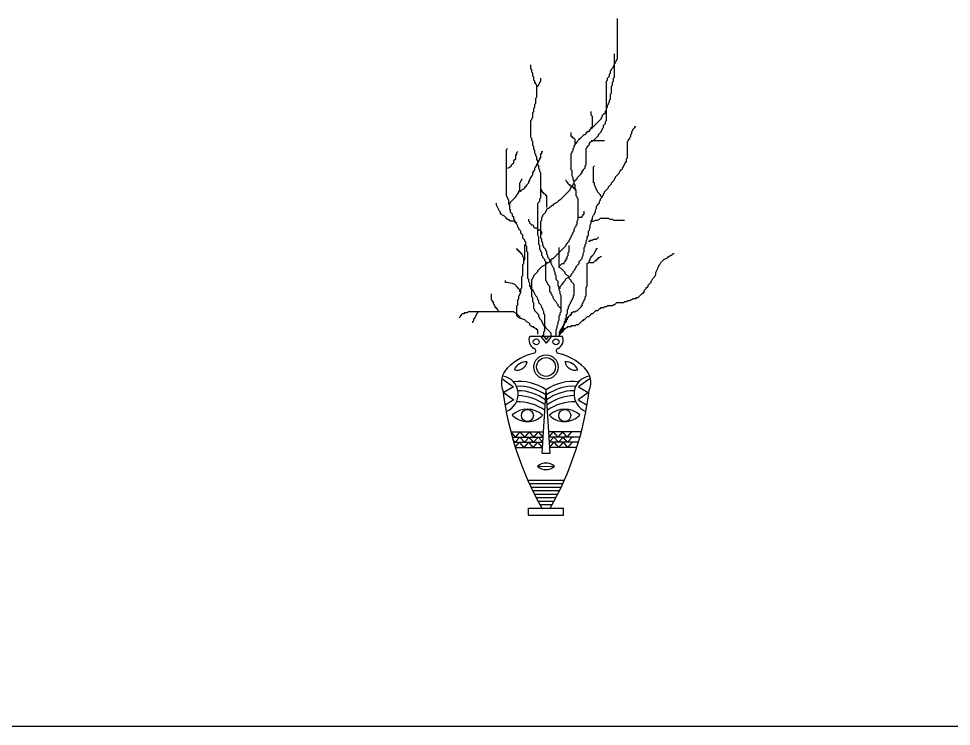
# Model space of a CAD drawing. Header units: millimetres. Extents: x 22565 to 38821, y 15578 to 26720.
# Drawn here: x 33349 to 34757, y 23124 to 24192 of the extents above; entities that cross this region are included whole.
import ezdxf

# ---------------------------------------------------------------- set-up
doc = ezdxf.new("R2010")
doc.units = ezdxf.units.MM
doc.layers.add('www.cad-blocks.net', color=7, linetype='Continuous')

# ---------------------------------------------------------------- blocks, each defined once
blk = doc.blocks.new('A$C320B395D')
for p, q in [((238.9, 688.5), (238.9, 749.3)), ((234.3, 661.1), (234.3, 696.1)), ((108, 673.3), (108, 679.4)), ((231.3, 674.8), (232.8, 676.3)), ((232.8, 677.9), (234.3, 679.4)), ((232.8, 676.3), (232.8, 677.9)), ((234.3, 680.9), (235.9, 682.4)), ((234.3, 679.4), (234.3, 680.9)), ((235.9, 683.9), (237.4, 685.5)), ((235.9, 682.4), (235.9, 683.9)), ((237.4, 687), (238.9, 688.5)), ((237.4, 685.5), (237.4, 687)), ((109.6, 671.8), (108, 673.3)), ((109.6, 668.7), (109.6, 671.8)), ((111.1, 667.2), (109.6, 668.7)), ((111.1, 662.7), (111.1, 667.2)), ((112.6, 661.1), (111.1, 662.7)), ((225.2, 661.1), (226.7, 662.7)), ((226.7, 665.7), (228.2, 667.2)), ((226.7, 662.7), (226.7, 665.7)), ((228.2, 670.3), (229.8, 671.8)), ((228.2, 667.2), (228.2, 670.3)), ((229.8, 673.3), (231.3, 674.8)), ((229.8, 671.8), (229.8, 673.3)), ((112.6, 656.6), (112.6, 661.1)), ((114.1, 655.1), (112.6, 656.6)), ((114.1, 652), (114.1, 655.1)), ((115.6, 652), (114.1, 652)), ((115.6, 650.5), (115.6, 652)), ((117.2, 649), (115.6, 650.5)), ((117.2, 630.7), (117.2, 649)), ((117.2, 647.5), (118.7, 647.5)), ((118.7, 647.5), (120.2, 649)), ((120.2, 650.5), (121.7, 652)), ((120.2, 649), (120.2, 650.5)), ((121.7, 653.5), (123.3, 655.1)), ((121.7, 652), (121.7, 653.5)), ((123.3, 655.1), (123.3, 659.6)), ((222.2, 655.1), (223.7, 656.6)), ((222.2, 595.8), (222.2, 655.1)), ((223.7, 659.6), (225.2, 661.1)), ((223.7, 656.6), (223.7, 659.6)), ((229.8, 647.5), (231.3, 649)), ((229.8, 636.8), (229.8, 647.5)), ((231.3, 653.5), (232.8, 655.1)), ((231.3, 649), (231.3, 653.5)), ((232.8, 659.6), (234.3, 661.1)), ((232.8, 655.1), (232.8, 659.6)), ((228.2, 635.3), (229.8, 636.8)), ((228.2, 627.7), (228.2, 635.3)), ((114.1, 620.1), (115.6, 621.6)), ((114.1, 615.5), (114.1, 620.1)), ((115.6, 629.2), (117.2, 630.7)), ((115.6, 621.6), (115.6, 629.2)), ((223.7, 618.6), (225.2, 620.1)), ((225.2, 621.6), (226.7, 623.1)), ((225.2, 620.1), (225.2, 621.6)), ((226.7, 626.2), (228.2, 627.7)), ((226.7, 623.1), (226.7, 626.2)), ((111.1, 607.9), (112.6, 609.4)), ((111.1, 600.3), (111.1, 607.9)), ((112.6, 614), (114.1, 615.5)), ((112.6, 609.4), (112.6, 614)), ((199.3, 603.4), (199.3, 609.4)), ((217.6, 604.9), (220.6, 607.9)), ((220.6, 609.4), (222.2, 611)), ((220.6, 607.9), (220.6, 609.4)), ((222.2, 614), (223.7, 615.5)), ((222.2, 611), (222.2, 614)), ((223.7, 615.5), (223.7, 618.6)), ((108, 595.8), (109.6, 597.3)), ((108, 569.9), (108, 595.8)), ((109.6, 598.8), (111.1, 600.3)), ((109.6, 597.3), (109.6, 598.8)), ((200.9, 601.8), (199.3, 603.4)), ((200.9, 586.6), (200.9, 601.8)), ((205.4, 589.7), (206.9, 591.2)), ((206.9, 591.2), (208.5, 592.7)), ((208.5, 592.7), (210, 594.2)), ((210, 594.2), (213, 597.3)), ((213, 597.3), (214.6, 598.8)), ((214.6, 600.3), (216.1, 601.8)), ((214.6, 598.8), (214.6, 600.3)), ((216.1, 603.4), (217.6, 604.9)), ((216.1, 601.8), (216.1, 603.4)), ((219.1, 589.7), (220.6, 591.2)), ((220.6, 594.2), (222.2, 595.8)), ((220.6, 591.2), (220.6, 594.2)), ((168.9, 571.4), (168.9, 577.5)), ((191.7, 577.5), (193.2, 577.5)), ((191.7, 576), (191.7, 577.5)), ((193.2, 579), (194.8, 579)), ((193.2, 577.5), (193.2, 579)), ((194.8, 579), (196.3, 580.6)), ((196.3, 579), (197.8, 582.1)), ((196.3, 580.6), (197.8, 582.1)), ((197.8, 582.1), (199.3, 583.6)), ((197.8, 582.1), (199.3, 583.6)), ((199.3, 585.1), (200.9, 586.6)), ((199.3, 583.6), (199.3, 585.1)), ((199.3, 583.6), (200.9, 585.1)), ((200.9, 585.1), (202.4, 586.6)), ((202.4, 586.6), (203.9, 588.2)), ((203.9, 588.2), (205.4, 589.7)), ((211.5, 576), (214.6, 579)), ((214.6, 580.6), (216.1, 582.1)), ((214.6, 579), (214.6, 580.6)), ((216.1, 583.6), (217.6, 585.1)), ((216.1, 582.1), (216.1, 583.6)), ((217.6, 588.2), (219.1, 589.7)), ((217.6, 585.1), (217.6, 588.2)), ((260.2, 579), (261.7, 580.6)), ((260.2, 576), (260.2, 579)), ((261.7, 582.1), (263.2, 583.6)), ((261.7, 580.6), (261.7, 582.1)), ((263.2, 583.6), (264.8, 585.1)), ((264.8, 586.6), (266.3, 586.6)), ((264.8, 585.1), (264.8, 586.6)), ((109.6, 568.4), (108, 569.9)), ((109.6, 565.3), (109.6, 568.4)), ((111.1, 563.8), (109.6, 565.3)), ((111.1, 557.7), (111.1, 563.8)), ((170.4, 571.4), (168.9, 571.4)), ((170.4, 569.9), (170.4, 571.4)), ((171.9, 569.9), (170.4, 569.9)), ((171.9, 568.4), (171.9, 569.9)), ((173.5, 568.4), (171.9, 568.4)), ((175, 566.9), (173.5, 568.4)), ((175, 557.7), (175, 566.9)), ((178, 563.8), (179.6, 565.3)), ((178, 562.3), (178, 563.8)), ((179.6, 565.3), (181.1, 566.9)), ((181.1, 568.4), (182.6, 568.4)), ((181.1, 566.9), (181.1, 568.4)), ((182.6, 568.4), (185.6, 571.4)), ((185.6, 571.4), (187.2, 572.9)), ((187.2, 572.9), (188.7, 574.5)), ((188.7, 574.5), (190.2, 574.5)), ((190.2, 574.5), (191.7, 576)), ((197.8, 562.3), (199.3, 563.8)), ((199.3, 565.3), (219.1, 565.3)), ((199.3, 563.8), (202.4, 565.3)), ((202.4, 565.3), (203.9, 566.9)), ((203.9, 566.9), (205.4, 568.4)), ((205.4, 568.4), (208.5, 571.4)), ((208.5, 571.4), (210, 572.9)), ((210, 574.5), (211.5, 576)), ((210, 572.9), (210, 574.5)), ((254.1, 563.8), (255.6, 565.3)), ((254.1, 539.5), (254.1, 563.8)), ((255.6, 566.9), (257.2, 568.4)), ((255.6, 565.3), (255.6, 566.9)), ((257.2, 569.9), (258.7, 571.4)), ((257.2, 568.4), (257.2, 569.9)), ((258.7, 574.5), (260.2, 576)), ((258.7, 571.4), (258.7, 574.5)), ((71.5, 551.7), (73, 553.2)), ((71.5, 481.7), (71.5, 551.7)), ((112.6, 556.2), (111.1, 557.7)), ((112.6, 551.7), (112.6, 556.2)), ((114.1, 550.1), (112.6, 551.7)), ((114.1, 545.6), (114.1, 550.1)), ((170.4, 548.6), (171.9, 550.1)), ((171.9, 553.2), (173.5, 554.7)), ((171.9, 550.1), (171.9, 553.2)), ((173.5, 557.7), (176.5, 560.8)), ((173.5, 554.7), (173.5, 557.7)), ((176.5, 562.3), (178, 562.3)), ((176.5, 560.8), (176.5, 562.3)), ((191.7, 553.2), (193.2, 554.7)), ((191.7, 528.9), (191.7, 553.2)), ((193.2, 556.2), (194.8, 557.7)), ((193.2, 554.7), (193.2, 556.2)), ((194.8, 557.7), (196.3, 559.3)), ((196.3, 560.8), (197.8, 562.3)), ((196.3, 559.3), (196.3, 560.8)), ((82.2, 534.9), (83.7, 536.5)), ((82.2, 531.9), (82.2, 534.9)), ((83.7, 536.5), (85.2, 538)), ((85.2, 544.1), (86.7, 544.1)), ((85.2, 538), (85.2, 544.1)), ((86.7, 547.1), (88.3, 548.6)), ((86.7, 544.1), (86.7, 547.1)), ((115.6, 544.1), (114.1, 545.6)), ((115.6, 542.5), (115.6, 544.1)), ((117.2, 541), (115.6, 542.5)), ((117.2, 536.5), (117.2, 541)), ((118.7, 534.9), (117.2, 536.5)), ((118.7, 528.9), (118.7, 534.9)), ((120.2, 534.9), (121.7, 536.5)), ((120.2, 533.4), (120.2, 534.9)), ((121.7, 539.5), (123.3, 539.5)), ((121.7, 536.5), (121.7, 539.5)), ((123.3, 545.6), (124.8, 545.6)), ((123.3, 539.5), (123.3, 545.6)), ((124.8, 548.6), (126.3, 548.6)), ((124.8, 545.6), (124.8, 548.6)), ((168.9, 545.6), (170.4, 547.1)), ((168.9, 521.2), (168.9, 545.6)), ((170.4, 547.1), (170.4, 548.6)), ((252.6, 538), (254.1, 539.5)), ((252.6, 533.4), (252.6, 538)), ((73, 524.3), (74.6, 524.3)), ((74.6, 524.3), (76.1, 525.8)), ((76.1, 525.8), (79.1, 527.3)), ((79.1, 528.9), (80.6, 530.4)), ((79.1, 527.3), (79.1, 528.9)), ((80.6, 530.4), (82.2, 531.9)), ((112.6, 519.7), (114.1, 521.2)), ((114.1, 524.3), (115.6, 525.8)), ((114.1, 521.2), (114.1, 524.3)), ((115.6, 527.3), (117.2, 527.3)), ((115.6, 525.8), (115.6, 527.3)), ((117.2, 530.4), (118.7, 530.4)), ((117.2, 527.3), (117.2, 530.4)), ((118.7, 533.4), (120.2, 533.4)), ((118.7, 530.4), (118.7, 533.4)), ((120.2, 527.3), (118.7, 528.9)), ((120.2, 522.8), (120.2, 527.3)), ((121.7, 521.2), (120.2, 522.8)), ((121.7, 518.2), (121.7, 521.2)), ((170.4, 519.7), (168.9, 521.2)), ((187.2, 521.2), (188.7, 522.8)), ((187.2, 519.7), (187.2, 521.2)), ((188.7, 522.8), (190.2, 524.3)), ((190.2, 527.3), (191.7, 528.9)), ((190.2, 524.3), (190.2, 527.3)), ((202.4, 525.8), (203.9, 527.3)), ((202.4, 501.5), (202.4, 525.8)), ((243.5, 521.2), (245, 521.2)), ((243.5, 519.7), (243.5, 521.2)), ((245, 521.2), (246.5, 522.8)), ((246.5, 524.3), (248, 525.8)), ((246.5, 522.8), (246.5, 524.3)), ((248, 527.3), (249.5, 528.9)), ((248, 525.8), (248, 527.3)), ((249.5, 530.4), (251.1, 531.9)), ((249.5, 528.9), (249.5, 530.4)), ((251.1, 533.4), (252.6, 533.4)), ((251.1, 531.9), (251.1, 533.4)), ((94.3, 506), (94.3, 507.6)), ((106.5, 507.6), (108, 509.1)), ((106.5, 504.5), (106.5, 507.6)), ((108, 510.6), (109.6, 510.6)), ((108, 509.1), (108, 510.6)), ((109.6, 512.1), (111.1, 513.6)), ((109.6, 510.6), (109.6, 512.1)), ((111.1, 518.2), (112.6, 518.2)), ((111.1, 513.6), (111.1, 518.2)), ((112.6, 518.2), (112.6, 519.7)), ((123.3, 516.7), (121.7, 518.2)), ((123.3, 478.7), (123.3, 516.7)), ((170.4, 512.1), (170.4, 519.7)), ((171.9, 509.1), (170.4, 512.1)), ((171.9, 506), (171.9, 509.1)), ((176.5, 506), (178, 507.6)), ((178, 509.1), (179.6, 510.6)), ((178, 507.6), (178, 509.1)), ((179.6, 510.6), (181.1, 512.1)), ((181.1, 512.1), (182.6, 513.6)), ((182.6, 513.6), (184.1, 515.2)), ((184.1, 516.7), (185.6, 516.7)), ((184.1, 515.2), (184.1, 516.7)), ((185.6, 519.7), (187.2, 519.7)), ((185.6, 516.7), (185.6, 519.7)), ((234.3, 507.6), (235.9, 509.1)), ((234.3, 506), (234.3, 507.6)), ((235.9, 510.6), (237.4, 512.1)), ((235.9, 509.1), (235.9, 510.6)), ((237.4, 512.1), (238.9, 513.6)), ((238.9, 513.6), (240.4, 515.2)), ((240.4, 515.2), (241.9, 516.7)), ((241.9, 518.2), (243.5, 519.7)), ((241.9, 516.7), (241.9, 518.2)), ((91.3, 501.5), (92.8, 503)), ((91.3, 489.3), (91.3, 501.5)), ((92.8, 504.5), (94.3, 506)), ((92.8, 503), (92.8, 504.5)), ((97.4, 492.4), (98.9, 493.9)), ((98.9, 495.4), (100.4, 495.4)), ((98.9, 493.9), (98.9, 495.4)), ((100.4, 496.9), (102, 496.9)), ((100.4, 495.4), (100.4, 496.9)), ((102, 498.4), (103.5, 500)), ((102, 496.9), (102, 498.4)), ((103.5, 500), (105, 501.5)), ((105, 504.5), (106.5, 504.5)), ((105, 501.5), (105, 504.5)), ((161.3, 504.5), (161.3, 506)), ((162.8, 503), (161.3, 504.5)), ((162.8, 501.5), (162.8, 503)), ((164.3, 501.5), (162.8, 501.5)), ((164.3, 500), (164.3, 501.5)), ((165.9, 498.4), (164.3, 500)), ((167.4, 498.4), (165.9, 498.4)), ((167.4, 496.9), (167.4, 498.4)), ((168.9, 496.9), (167.4, 496.9)), ((167.4, 492.4), (168.9, 493.9)), ((168.9, 495.4), (168.9, 496.9)), ((168.9, 495.4), (170.4, 496.9)), ((171.9, 495.4), (168.9, 495.4)), ((168.9, 493.9), (168.9, 495.4)), ((170.4, 496.9), (171.9, 498.4)), ((173.5, 503), (171.9, 506)), ((171.9, 500), (173.5, 500)), ((171.9, 498.4), (171.9, 500)), ((171.9, 493.9), (171.9, 495.4)), ((173.5, 493.9), (171.9, 493.9)), ((173.5, 503), (175, 504.5)), ((173.5, 500), (173.5, 503)), ((173.5, 500), (173.5, 503)), ((175, 498.4), (173.5, 500)), ((173.5, 492.4), (173.5, 493.9)), ((175, 506), (176.5, 506)), ((175, 504.5), (175, 506)), ((175, 490.8), (175, 498.4)), ((203.9, 501.5), (202.4, 501.5)), ((203.9, 498.4), (203.9, 501.5)), ((205.4, 495.4), (203.9, 498.4)), ((205.4, 493.9), (205.4, 495.4)), ((206.9, 492.4), (205.4, 493.9)), ((223.7, 492.4), (225.2, 493.9)), ((225.2, 495.4), (226.7, 496.9)), ((225.2, 493.9), (225.2, 495.4)), ((226.7, 496.9), (228.2, 498.4)), ((228.2, 498.4), (229.8, 500)), ((229.8, 501.5), (231.3, 503)), ((229.8, 500), (229.8, 501.5)), ((231.3, 503), (232.8, 504.5)), ((232.8, 504.5), (234.3, 506)), ((74.6, 475.6), (71.5, 481.7)), ((82.2, 477.2), (83.7, 478.7)), ((83.7, 478.7), (85.2, 480.2)), ((85.2, 481.7), (86.7, 481.7)), ((85.2, 480.2), (85.2, 481.7)), ((86.7, 483.2), (88.3, 484.8)), ((86.7, 481.7), (86.7, 483.2)), ((88.3, 486.3), (89.8, 486.3)), ((88.3, 484.8), (88.3, 486.3)), ((89.8, 489.3), (91.3, 489.3)), ((89.8, 486.3), (89.8, 489.3)), ((92.8, 489.3), (94.3, 490.8)), ((92.8, 487.8), (92.8, 489.3)), ((94.3, 490.8), (97.4, 492.4)), ((121.7, 477.2), (123.3, 478.7)), ((123.3, 490.8), (123.3, 492.4)), ((124.8, 490.8), (123.3, 490.8)), ((124.8, 487.8), (124.8, 490.8)), ((126.3, 487.8), (124.8, 487.8)), ((126.3, 486.3), (126.3, 487.8)), ((127.8, 486.3), (126.3, 486.3)), ((127.8, 484.8), (127.8, 486.3)), ((129.3, 484.8), (127.8, 484.8)), ((130.9, 483.2), (129.3, 484.8)), ((130.9, 481.7), (130.9, 483.2)), ((132.4, 481.7), (130.9, 481.7)), ((132.4, 465), (132.4, 481.7)), ((153.7, 477.2), (155.2, 478.7)), ((155.2, 478.7), (156.7, 480.2)), ((156.7, 480.2), (159.8, 483.2)), ((159.8, 483.2), (161.3, 484.8)), ((161.3, 484.8), (162.8, 486.3)), ((162.8, 486.3), (164.3, 487.8)), ((164.3, 487.8), (165.9, 489.3)), ((165.9, 489.3), (167.4, 490.8)), ((167.4, 490.8), (167.4, 492.4)), ((175, 492.4), (173.5, 492.4)), ((176.5, 490.8), (175, 492.4)), ((176.5, 489.3), (175, 490.8)), ((176.5, 481.7), (176.5, 489.3)), ((178, 480.2), (176.5, 481.7)), ((178, 478.7), (178, 480.2)), ((179.6, 477.2), (178, 478.7)), ((206.9, 490.8), (206.9, 492.4)), ((208.5, 489.3), (206.9, 490.8)), ((208.5, 487.8), (208.5, 489.3)), ((210, 486.3), (208.5, 487.8)), ((211.5, 484.8), (210, 486.3)), ((213, 483.2), (211.5, 484.8)), ((213, 481.7), (213, 483.2)), ((214.6, 480.2), (213, 481.7)), ((213, 477.2), (214.6, 478.7)), ((214.6, 478.7), (216.1, 480.2)), ((216.1, 481.7), (217.6, 483.2)), ((216.1, 480.2), (216.1, 481.7)), ((217.6, 484.8), (219.1, 486.3)), ((217.6, 483.2), (217.6, 484.8)), ((219.1, 487.8), (222.2, 490.8)), ((219.1, 486.3), (219.1, 487.8)), ((222.2, 490.8), (223.7, 492.4)), ((56.3, 468), (56.3, 471.1)), ((57.8, 465), (56.3, 468)), ((59.3, 461.9), (57.8, 465)), ((74.6, 469.6), (74.6, 475.6)), ((76.1, 468), (74.6, 469.6)), ((76.1, 469.6), (77.6, 472.6)), ((76.1, 461.9), (76.1, 468)), ((77.6, 472.6), (79.1, 474.1)), ((79.1, 474.1), (80.6, 475.6)), ((80.6, 475.6), (82.2, 477.2)), ((118.7, 471.1), (120.2, 472.6)), ((118.7, 422.4), (118.7, 471.1)), ((120.2, 472.6), (121.7, 474.1)), ((121.7, 474.1), (121.7, 477.2)), ((135.4, 463.5), (136.9, 465)), ((136.9, 465), (138.5, 466.5)), ((138.5, 466.5), (140, 468)), ((140, 468), (141.5, 468)), ((141.5, 468), (143, 469.6)), ((143, 469.6), (144.6, 471.1)), ((144.6, 471.1), (147.6, 472.6)), ((147.6, 472.6), (149.1, 474.1)), ((149.1, 474.1), (150.6, 475.6)), ((150.6, 475.6), (153.7, 477.2)), ((179.6, 446.7), (179.6, 477.2)), ((206.9, 466.5), (208.5, 468)), ((206.9, 463.5), (206.9, 466.5)), ((208.5, 468), (210, 469.6)), ((210, 469.6), (211.5, 471.1)), ((211.5, 474.1), (213, 475.6)), ((211.5, 471.1), (211.5, 474.1)), ((213, 475.6), (213, 477.2)), ((60.9, 458.9), (59.3, 461.9)), ((62.4, 457.4), (60.9, 458.9)), ((62.4, 454.3), (62.4, 457.4)), ((63.9, 454.3), (62.4, 454.3)), ((65.4, 452.8), (63.9, 454.3)), ((68.5, 451.3), (65.4, 452.8)), ((70, 449.8), (68.5, 451.3)), ((77.6, 460.4), (76.1, 461.9)), ((77.6, 457.4), (77.6, 460.4)), ((79.1, 455.9), (77.6, 457.4)), ((80.6, 454.3), (79.1, 455.9)), ((80.6, 451.3), (80.6, 454.3)), ((82.2, 449.8), (80.6, 451.3)), ((124.8, 449.8), (126.3, 451.3)), ((126.3, 452.8), (127.8, 454.3)), ((126.3, 451.3), (126.3, 452.8)), ((127.8, 454.3), (129.3, 455.9)), ((129.3, 455.9), (130.9, 457.4)), ((130.9, 458.9), (132.4, 460.4)), ((130.9, 457.4), (130.9, 458.9)), ((132.4, 461.9), (133.9, 463.5)), ((132.4, 460.4), (132.4, 461.9)), ((133.9, 463.5), (135.4, 463.5)), ((185.6, 451.3), (187.2, 452.8)), ((185.6, 449.8), (185.6, 451.3)), ((187.2, 454.3), (188.7, 454.3)), ((187.2, 452.8), (187.2, 454.3)), ((188.7, 454.3), (188.7, 458.9)), ((200.9, 449.8), (202.4, 452.8)), ((202.4, 452.8), (203.9, 454.3)), ((203.9, 455.9), (205.4, 457.4)), ((203.9, 454.3), (203.9, 455.9)), ((205.4, 460.4), (206.9, 463.5)), ((205.4, 457.4), (205.4, 460.4)), ((71.5, 448.3), (70, 449.8)), ((71.5, 446.7), (71.5, 448.3)), ((73, 446.7), (71.5, 446.7)), ((74.6, 445.2), (73, 446.7)), ((76.1, 445.2), (74.6, 445.2)), ((77.6, 443.7), (76.1, 445.2)), ((82.2, 443.7), (77.6, 443.7)), ((82.2, 446.7), (82.2, 449.8)), ((83.7, 445.2), (82.2, 446.7)), ((83.7, 442.2), (82.2, 443.7)), ((83.7, 443.7), (83.7, 445.2)), ((85.2, 442.2), (83.7, 443.7)), ((85.2, 442.2), (83.7, 442.2)), ((86.7, 440.7), (85.2, 442.2)), ((85.2, 440.7), (85.2, 442.2)), ((86.7, 439.1), (85.2, 440.7)), ((88.3, 436.1), (86.7, 439.1)), ((105, 443.7), (105, 446.7)), ((106.5, 442.2), (105, 443.7)), ((106.5, 440.7), (106.5, 442.2)), ((108, 439.1), (106.5, 440.7)), ((109.6, 437.6), (108, 439.1)), ((111.1, 437.6), (109.6, 437.6)), ((112.6, 436.1), (111.1, 437.6)), ((123.3, 443.7), (124.8, 445.2)), ((123.3, 417.9), (123.3, 443.7)), ((124.8, 445.2), (124.8, 449.8)), ((176.5, 437.6), (178, 439.1)), ((176.5, 436.1), (176.5, 437.6)), ((178, 443.7), (179.6, 446.7)), ((178, 439.1), (178, 443.7)), ((179.6, 449.8), (185.6, 449.8)), ((197.8, 437.6), (199.3, 440.7)), ((197.8, 434.6), (197.8, 437.6)), ((199.3, 443.7), (200.9, 446.7)), ((199.3, 443.7), (202.4, 443.7)), ((199.3, 440.7), (199.3, 443.7)), ((200.9, 446.7), (200.9, 449.8)), ((202.4, 443.7), (205.4, 445.2)), ((205.4, 445.2), (208.5, 445.2)), ((208.5, 445.2), (211.5, 446.7)), ((211.5, 446.7), (213, 448.3)), ((213, 448.3), (225.2, 448.3)), ((225.2, 448.3), (226.7, 446.7)), ((226.7, 446.7), (231.3, 446.7)), ((231.3, 446.7), (232.8, 445.2)), ((232.8, 445.2), (249.5, 445.2)), ((88.3, 434.6), (88.3, 436.1)), ((89.8, 433.1), (88.3, 434.6)), ((89.8, 431.5), (89.8, 433.1)), ((91.3, 430), (89.8, 431.5)), ((92.8, 428.5), (91.3, 430)), ((92.8, 425.5), (92.8, 428.5)), ((94.3, 423.9), (92.8, 425.5)), ((95.9, 422.4), (94.3, 423.9)), ((95.9, 417.9), (95.9, 422.4)), ((112.6, 434.6), (112.6, 436.1)), ((114.1, 433.1), (112.6, 434.6)), ((117.2, 433.1), (114.1, 433.1)), ((118.7, 431.5), (117.2, 433.1)), ((120.2, 430), (118.7, 431.5)), ((120.2, 419.4), (118.7, 422.4)), ((121.7, 430), (120.2, 430)), ((123.3, 428.5), (121.7, 430)), ((124.8, 427), (123.3, 428.5)), ((124.8, 423.9), (124.8, 427)), ((168.9, 420.9), (170.4, 422.4)), ((170.4, 423.9), (171.9, 425.5)), ((170.4, 422.4), (170.4, 423.9)), ((171.9, 427), (173.5, 428.5)), ((171.9, 425.5), (171.9, 427)), ((173.5, 431.5), (175, 434.6)), ((173.5, 428.5), (173.5, 431.5)), ((175, 434.6), (176.5, 436.1)), ((193.2, 419.4), (194.8, 422.4)), ((194.8, 428.5), (196.3, 430)), ((194.8, 422.4), (194.8, 428.5)), ((196.3, 431.5), (197.8, 434.6)), ((196.3, 430), (196.3, 431.5)), ((97.4, 416.3), (95.9, 417.9)), ((98.9, 414.8), (97.4, 416.3)), ((98.9, 413.3), (98.9, 414.8)), ((100.4, 411.8), (98.9, 413.3)), ((98.9, 385.9), (98.9, 408.7)), ((100.4, 407.2), (100.4, 411.8)), ((120.2, 408.7), (120.2, 419.4)), ((121.7, 407.2), (120.2, 408.7)), ((124.8, 416.3), (123.3, 417.9)), ((124.8, 413.3), (124.8, 416.3)), ((126.3, 410.2), (124.8, 413.3)), ((126.3, 407.2), (126.3, 410.2)), ((161.3, 408.7), (162.8, 410.2)), ((161.3, 407.2), (161.3, 408.7)), ((162.8, 410.2), (164.3, 411.8)), ((164.3, 411.8), (165.9, 413.3)), ((165.9, 414.8), (167.4, 416.3)), ((165.9, 413.3), (165.9, 414.8)), ((167.4, 417.9), (168.9, 419.4)), ((167.4, 416.3), (167.4, 417.9)), ((168.9, 419.4), (168.9, 420.9)), ((190.2, 408.7), (191.7, 410.2)), ((190.2, 405.7), (190.2, 408.7)), ((191.7, 413.3), (193.2, 416.3)), ((191.7, 410.2), (191.7, 413.3)), ((193.2, 416.3), (193.2, 419.4)), ((194.8, 413.3), (197.8, 413.3)), ((197.8, 414.8), (200.9, 414.8)), ((197.8, 413.3), (197.8, 414.8)), ((200.9, 414.8), (202.4, 416.3)), ((202.4, 416.3), (206.9, 416.3)), ((206.9, 416.3), (208.5, 417.9)), ((208.5, 417.9), (210, 419.4)), ((86.7, 401.1), (86.7, 402.6)), ((88.3, 401.1), (86.7, 401.1)), ((88.3, 399.6), (88.3, 401.1)), ((89.8, 399.6), (88.3, 399.6)), ((89.8, 398.1), (89.8, 399.6)), ((91.3, 398.1), (89.8, 398.1)), ((91.3, 396.6), (91.3, 398.1)), ((92.8, 396.6), (91.3, 396.6)), ((92.8, 395), (92.8, 396.6)), ((94.3, 395), (92.8, 395)), ((94.3, 393.5), (94.3, 395)), ((102, 405.7), (100.4, 407.2)), ((102, 398.1), (102, 405.7)), ((103.5, 396.6), (102, 398.1)), ((103.5, 357), (103.5, 396.6)), ((121.7, 401.1), (121.7, 407.2)), ((123.3, 399.6), (121.7, 401.1)), ((123.3, 398.1), (123.3, 399.6)), ((124.8, 396.6), (123.3, 398.1)), ((124.8, 392), (124.8, 396.6)), ((127.8, 405.7), (126.3, 407.2)), ((127.8, 404.2), (127.8, 405.7)), ((129.3, 402.6), (127.8, 404.2)), ((130.9, 401.1), (129.3, 402.6)), ((130.9, 399.6), (130.9, 401.1)), ((132.4, 398.1), (130.9, 399.6)), ((132.4, 393.5), (132.4, 398.1)), ((147.6, 393.5), (149.1, 395)), ((149.1, 395), (150.6, 396.6)), ((150.6, 373.8), (150.6, 404.2)), ((150.6, 396.6), (152.2, 398.1)), ((152.2, 398.1), (153.7, 399.6)), ((153.7, 399.6), (156.7, 402.6)), ((156.7, 402.6), (158.3, 404.2)), ((158.3, 404.2), (159.8, 405.7)), ((159.8, 405.7), (161.3, 407.2)), ((164.3, 396.6), (165.9, 398.1)), ((164.3, 392), (164.3, 396.6)), ((165.9, 398.1), (165.9, 407.2)), ((187.2, 395), (188.7, 398.1)), ((187.2, 392), (187.2, 395)), ((188.7, 404.2), (190.2, 405.7)), ((188.7, 398.1), (188.7, 404.2)), ((202.4, 393.5), (203.9, 395)), ((203.9, 396.6), (205.4, 398.1)), ((203.9, 395), (203.9, 396.6)), ((205.4, 399.6), (206.9, 401.1)), ((205.4, 398.1), (205.4, 399.6)), ((206.9, 402.6), (208.5, 402.6)), ((206.9, 401.1), (206.9, 402.6)), ((321.1, 393.5), (322.6, 395)), ((322.6, 395), (324.1, 395)), ((95.9, 392), (94.3, 393.5)), ((95.9, 390.5), (95.9, 392)), ((97.4, 389), (95.9, 390.5)), ((97.4, 384.4), (97.4, 389)), ((97.4, 384.4), (98.9, 385.9)), ((97.4, 379.8), (97.4, 384.4)), ((126.3, 390.5), (124.8, 392)), ((126.3, 389), (126.3, 390.5)), ((127.8, 387.4), (126.3, 389)), ((129.3, 385.9), (127.8, 387.4)), ((129.3, 384.4), (129.3, 385.9)), ((130.9, 382.9), (129.3, 384.4)), ((130.9, 354), (130.9, 382.9)), ((133.9, 392), (132.4, 393.5)), ((132.4, 381.4), (135.4, 381.4)), ((132.4, 379.8), (132.4, 381.4)), ((133.9, 389), (133.9, 392)), ((135.4, 387.4), (133.9, 389)), ((136.9, 385.9), (135.4, 387.4)), ((135.4, 381.4), (136.9, 382.9)), ((136.9, 384.4), (136.9, 385.9)), ((136.9, 384.4), (138.5, 385.9)), ((138.5, 382.9), (136.9, 384.4)), ((136.9, 382.9), (136.9, 384.4)), ((138.5, 385.9), (140, 387.4)), ((138.5, 379.8), (138.5, 382.9)), ((140, 387.4), (141.5, 387.4)), ((141.5, 387.4), (143, 389)), ((143, 389), (146.1, 392)), ((146.1, 392), (147.6, 393.5)), ((158.3, 381.4), (159.8, 382.9)), ((158.3, 379.8), (158.3, 381.4)), ((159.8, 384.4), (161.3, 384.4)), ((159.8, 382.9), (159.8, 384.4)), ((161.3, 387.4), (162.8, 387.4)), ((161.3, 384.4), (161.3, 387.4)), ((162.8, 390.5), (164.3, 392)), ((162.8, 387.4), (162.8, 390.5)), ((181.1, 382.9), (182.6, 384.4)), ((181.1, 379.8), (181.1, 382.9)), ((182.6, 384.4), (184.1, 385.9)), ((184.1, 385.9), (185.6, 387.4)), ((185.6, 389), (187.2, 392)), ((185.6, 387.4), (185.6, 389)), ((193.2, 379.8), (194.8, 381.4)), ((194.8, 381.4), (196.3, 382.9)), ((196.3, 384.4), (197.8, 385.9)), ((196.3, 382.9), (196.3, 384.4)), ((196.3, 381.4), (202.4, 381.4)), ((197.8, 387.4), (199.3, 389)), ((197.8, 385.9), (197.8, 387.4)), ((199.3, 390.5), (200.9, 392)), ((199.3, 389), (199.3, 390.5)), ((200.9, 392), (202.4, 393.5)), ((202.4, 381.4), (203.9, 382.9)), ((203.9, 382.9), (205.4, 384.4)), ((205.4, 384.4), (206.9, 384.4)), ((206.9, 385.9), (208.5, 385.9)), ((206.9, 384.4), (206.9, 385.9)), ((208.5, 387.4), (210, 387.4)), ((208.5, 385.9), (208.5, 387.4)), ((210, 389), (211.5, 389)), ((210, 387.4), (210, 389)), ((211.5, 389), (213, 390.5)), ((213, 390.5), (214.6, 390.5)), ((302.8, 378.3), (304.3, 381.4)), ((304.3, 381.4), (307.4, 384.4)), ((307.4, 384.4), (308.9, 385.9)), ((308.9, 385.9), (311.9, 387.4)), ((311.9, 387.4), (315, 389)), ((315, 390.5), (316.5, 390.5)), ((315, 389), (315, 390.5)), ((316.5, 390.5), (318, 392)), ((318, 392), (319.5, 392)), ((319.5, 392), (321.1, 393.5)), ((95.9, 378.3), (97.4, 379.8)), ((95.9, 361.6), (95.9, 378.3)), ((115.6, 364.6), (117.2, 366.2)), ((117.2, 366.2), (118.7, 367.7)), ((118.7, 369.2), (120.2, 370.7)), ((118.7, 367.7), (118.7, 369.2)), ((120.2, 370.7), (121.7, 372.2)), ((121.7, 372.2), (123.3, 373.8)), ((123.3, 373.8), (124.8, 375.3)), ((124.8, 375.3), (127.8, 376.8)), ((127.8, 376.8), (130.9, 378.3)), ((130.9, 378.3), (132.4, 379.8)), ((140, 376.8), (138.5, 379.8)), ((141.5, 373.8), (140, 376.8)), ((143, 372.2), (141.5, 373.8)), ((143, 369.2), (143, 372.2)), ((144.6, 366.2), (143, 369.2)), ((144.6, 363.1), (144.6, 366.2)), ((150.6, 375.3), (152.2, 376.8)), ((153.7, 372.2), (150.6, 373.8)), ((152.2, 376.8), (153.7, 378.3)), ((153.7, 378.3), (155.2, 379.8)), ((155.2, 370.7), (153.7, 372.2)), ((155.2, 379.8), (158.3, 379.8)), ((156.7, 369.2), (155.2, 370.7)), ((158.3, 367.7), (156.7, 369.2)), ((159.8, 366.2), (158.3, 367.7)), ((159.8, 364.6), (159.8, 366.2)), ((168.9, 363.1), (171.9, 366.2)), ((171.9, 367.7), (173.5, 369.2)), ((171.9, 366.2), (171.9, 367.7)), ((173.5, 369.2), (175, 370.7)), ((175, 372.2), (176.5, 373.8)), ((175, 370.7), (175, 372.2)), ((176.5, 375.3), (178, 376.8)), ((176.5, 373.8), (176.5, 375.3)), ((178, 376.8), (179.6, 378.3)), ((179.6, 378.3), (181.1, 379.8)), ((193.2, 346.4), (193.2, 379.8)), ((296.7, 366.2), (299.8, 372.2)), ((296.7, 363.1), (296.7, 366.2)), ((299.8, 373.8), (301.3, 375.3)), ((299.8, 372.2), (299.8, 373.8)), ((301.3, 376.8), (302.8, 378.3)), ((301.3, 375.3), (301.3, 376.8)), ((70, 350.9), (70, 354)), ((94.3, 360.1), (95.9, 361.6)), ((94.3, 343.3), (94.3, 360.1)), ((105, 355.5), (103.5, 357)), ((105, 352.5), (105, 355.5)), ((106.5, 349.4), (105, 352.5)), ((109.6, 355.5), (111.1, 357)), ((109.6, 329.7), (109.6, 355.5)), ((111.1, 358.6), (112.6, 360.1)), ((111.1, 357), (111.1, 358.6)), ((112.6, 361.6), (114.1, 363.1)), ((112.6, 360.1), (112.6, 361.6)), ((114.1, 363.1), (115.6, 364.6)), ((132.4, 352.5), (130.9, 354)), ((132.4, 350.9), (132.4, 352.5)), ((146.1, 361.6), (144.6, 363.1)), ((146.1, 355.5), (146.1, 361.6)), ((147.6, 354), (146.1, 355.5)), ((149.1, 352.5), (147.6, 354)), ((149.1, 346.4), (149.1, 352.5)), ((156.7, 350.9), (158.3, 352.5)), ((158.3, 352.5), (159.8, 354)), ((161.3, 363.1), (159.8, 364.6)), ((159.8, 354), (161.3, 357)), ((162.8, 361.6), (161.3, 363.1)), ((161.3, 357), (164.3, 358.6)), ((165.9, 360.1), (162.8, 361.6)), ((164.3, 358.6), (167.4, 360.1)), ((165.9, 357), (165.9, 360.1)), ((167.4, 355.5), (165.9, 357)), ((167.4, 360.1), (168.9, 361.6)), ((168.9, 354), (167.4, 355.5)), ((168.9, 361.6), (168.9, 363.1)), ((168.9, 352.5), (168.9, 354)), ((170.4, 350.9), (168.9, 352.5)), ((290.6, 354), (289.1, 352.5)), ((289.1, 352.5), (289.1, 350.9)), ((290.6, 354), (292.2, 357)), ((292.2, 357), (295.2, 360.1)), ((295.2, 360.1), (296.7, 363.1)), ((71.5, 350.9), (70, 350.9)), ((80.6, 349.4), (71.5, 350.9)), ((83.7, 347.9), (80.6, 349.4)), ((86.7, 344.9), (83.7, 347.9)), ((89.8, 341.8), (86.7, 344.9)), ((91.3, 340.3), (89.8, 341.8)), ((91.3, 337.3), (91.3, 340.3)), ((92.8, 341.8), (94.3, 343.3)), ((92.8, 335.7), (92.8, 341.8)), ((106.5, 344.9), (106.5, 349.4)), ((108, 344.9), (106.5, 344.9)), ((108, 341.8), (108, 344.9)), ((111.1, 340.3), (108, 341.8)), ((112.6, 337.3), (111.1, 340.3)), ((133.9, 349.4), (132.4, 350.9)), ((133.9, 347.9), (133.9, 349.4)), ((136.9, 344.9), (133.9, 347.9)), ((136.9, 337.3), (136.9, 344.9)), ((150.6, 343.3), (149.1, 346.4)), ((150.6, 340.3), (150.6, 343.3)), ((152.2, 337.3), (150.6, 340.3)), ((152.2, 344.9), (153.7, 346.4)), ((152.2, 341.8), (152.2, 344.9)), ((153.7, 346.4), (155.2, 347.9)), ((155.2, 349.4), (156.7, 349.4)), ((155.2, 347.9), (155.2, 349.4)), ((156.7, 349.4), (156.7, 350.9)), ((171.9, 349.4), (170.4, 350.9)), ((173.5, 347.9), (171.9, 349.4)), ((173.5, 332.7), (173.5, 347.9)), ((191.7, 343.3), (193.2, 346.4)), ((191.7, 331.2), (191.7, 343.3)), ((280, 340.3), (278.5, 338.8)), ((278.5, 338.8), (278.5, 335.7)), ((281.5, 341.8), (280, 340.3)), ((281.5, 343.3), (281.5, 341.8)), ((283, 343.3), (281.5, 343.3)), ((284.5, 344.9), (283, 343.3)), ((286.1, 347.9), (284.5, 346.4)), ((284.5, 346.4), (284.5, 344.9)), ((287.6, 349.4), (286.1, 347.9)), ((289.1, 350.9), (287.6, 349.4)), ((48.7, 325.1), (48.7, 334.2)), ((50.2, 323.6), (48.7, 325.1)), ((88.3, 325.1), (89.8, 326.6)), ((88.3, 317.5), (88.3, 325.1)), ((89.8, 331.2), (91.3, 332.7)), ((89.8, 326.6), (89.8, 331.2)), ((91.3, 334.2), (92.8, 335.7)), ((91.3, 332.7), (91.3, 334.2)), ((111.1, 328.1), (109.6, 329.7)), ((111.1, 322.1), (111.1, 328.1)), ((114.1, 334.2), (112.6, 337.3)), ((115.6, 331.2), (114.1, 334.2)), ((117.2, 329.7), (115.6, 331.2)), ((118.7, 326.6), (117.2, 329.7)), ((118.7, 325.1), (118.7, 326.6)), ((120.2, 323.6), (118.7, 325.1)), ((138.5, 335.7), (136.9, 337.3)), ((138.5, 334.2), (138.5, 335.7)), ((140, 332.7), (138.5, 334.2)), ((140, 331.2), (140, 332.7)), ((141.5, 329.7), (140, 331.2)), ((141.5, 328.1), (141.5, 329.7)), ((143, 325.1), (141.5, 328.1)), ((144.6, 323.6), (143, 325.1)), ((152.2, 334.2), (152.2, 337.3)), ((153.7, 331.2), (152.2, 334.2)), ((153.7, 306.9), (153.7, 331.2)), ((170.4, 325.1), (168.9, 323.6)), ((171.9, 328.1), (170.4, 326.6)), ((170.4, 326.6), (170.4, 325.1)), ((171.9, 331.2), (173.5, 332.7)), ((171.9, 331.2), (171.9, 328.1)), ((188.7, 325.1), (190.2, 326.6)), ((188.7, 323.6), (188.7, 325.1)), ((190.2, 329.7), (191.7, 331.2)), ((190.2, 326.6), (190.2, 329.7)), ((258.7, 325.1), (257.2, 323.6)), ((260.2, 325.1), (258.7, 325.1)), ((261.7, 326.6), (260.2, 325.1)), ((266.3, 326.6), (261.7, 326.6)), ((266.3, 328.1), (266.3, 326.6)), ((269.3, 328.1), (266.3, 328.1)), ((270.9, 329.7), (269.3, 328.1)), ((273.9, 332.7), (270.9, 329.7)), ((275.4, 334.2), (273.9, 332.7)), ((276.9, 334.2), (275.4, 334.2)), ((276.9, 335.7), (276.9, 334.2)), ((278.5, 335.7), (276.9, 335.7)), ((50.2, 322.1), (50.2, 323.6)), ((51.7, 322.1), (50.2, 322.1)), ((51.7, 319), (51.7, 322.1)), ((53.3, 317.5), (51.7, 319)), ((53.3, 316), (53.3, 317.5)), ((54.8, 314.5), (53.3, 316)), ((54.8, 312.9), (54.8, 314.5)), ((56.3, 312.9), (54.8, 312.9)), ((56.3, 311.4), (56.3, 312.9)), ((57.8, 311.4), (56.3, 311.4)), ((57.8, 309.9), (57.8, 311.4)), ((59.3, 308.4), (57.8, 309.9)), ((86.7, 316), (88.3, 317.5)), ((86.7, 300.8), (86.7, 316)), ((112.6, 320.5), (111.1, 322.1)), ((112.6, 311.4), (112.6, 320.5)), ((114.1, 309.9), (112.6, 311.4)), ((114.1, 308.4), (114.1, 309.9)), ((120.2, 320.5), (120.2, 323.6)), ((121.7, 319), (120.2, 320.5)), ((123.3, 317.5), (121.7, 319)), ((124.8, 314.5), (123.3, 317.5)), ((124.8, 312.9), (124.8, 314.5)), ((126.3, 311.4), (124.8, 312.9)), ((126.3, 309.9), (126.3, 311.4)), ((127.8, 306.9), (126.3, 309.9)), ((146.1, 322.1), (144.6, 323.6)), ((147.6, 319), (146.1, 322.1)), ((149.1, 317.5), (147.6, 319)), ((149.1, 316), (149.1, 317.5)), ((150.6, 314.5), (149.1, 316)), ((152.2, 312.9), (150.6, 314.5)), ((153.7, 311.4), (152.2, 312.9)), ((153.7, 308.4), (153.7, 311.4)), ((164.3, 311.4), (162.8, 309.9)), ((162.8, 309.9), (162.8, 303.8)), ((165.9, 316), (164.3, 314.5)), ((164.3, 314.5), (164.3, 311.4)), ((167.4, 319), (165.9, 317.5)), ((165.9, 317.5), (165.9, 316)), ((168.9, 322.1), (167.4, 320.5)), ((167.4, 320.5), (167.4, 319)), ((168.9, 323.6), (168.9, 322.1)), ((178, 308.4), (179.6, 309.9)), ((179.6, 309.9), (181.1, 311.4)), ((181.1, 311.4), (184.1, 314.5)), ((184.1, 316), (185.6, 316)), ((184.1, 314.5), (184.1, 316)), ((185.6, 319), (187.2, 320.5)), ((185.6, 316), (185.6, 319)), ((187.2, 322.1), (188.7, 323.6)), ((187.2, 320.5), (187.2, 322.1)), ((210, 309.9), (208.5, 308.4)), ((211.5, 311.4), (210, 309.9)), ((213, 311.4), (211.5, 311.4)), ((213, 312.9), (213, 311.4)), ((217.6, 312.9), (213, 312.9)), ((219.1, 314.5), (217.6, 312.9)), ((222.2, 314.5), (219.1, 314.5)), ((223.7, 316), (222.2, 314.5)), ((231.3, 316), (223.7, 316)), ((232.8, 317.5), (231.3, 316)), ((234.3, 317.5), (232.8, 317.5)), ((235.9, 319), (234.3, 317.5)), ((237.4, 320.5), (235.9, 319)), ((248, 320.5), (237.4, 320.5)), ((249.5, 322.1), (248, 320.5)), ((252.6, 322.1), (249.5, 322.1)), ((254.1, 323.6), (252.6, 322.1)), ((257.2, 323.6), (254.1, 323.6)), ((1.5, 299.2), (0, 297.7)), ((1.5, 300.8), (1.5, 299.2)), ((3, 300.8), (1.5, 300.8)), ((4.6, 303.8), (3, 302.3)), ((3, 302.3), (3, 300.8)), ((7.6, 303.8), (4.6, 303.8)), ((7.6, 305.3), (7.6, 303.8)), ((12.2, 305.3), (7.6, 305.3)), ((13.7, 306.9), (12.2, 305.3)), ((82.2, 306.9), (13.7, 306.9)), ((21.3, 296.2), (21.3, 293.2)), ((22.8, 296.2), (21.3, 296.2)), ((24.3, 299.2), (22.8, 297.7)), ((22.8, 297.7), (22.8, 296.2)), ((25.9, 302.3), (24.3, 300.8)), ((24.3, 300.8), (24.3, 299.2)), ((27.4, 305.3), (25.9, 303.8)), ((25.9, 303.8), (25.9, 302.3)), ((28.9, 306.9), (27.4, 305.3)), ((60.9, 306.9), (59.3, 308.4)), ((62.4, 306.9), (60.9, 306.9)), ((83.7, 305.3), (82.2, 306.9)), ((86.7, 303.8), (83.7, 305.3)), ((89.8, 300.8), (86.7, 303.8)), ((88.3, 299.2), (86.7, 300.8)), ((89.8, 297.7), (88.3, 299.2)), ((91.3, 299.2), (89.8, 300.8)), ((98.9, 294.7), (89.8, 297.7)), ((92.8, 296.2), (91.3, 299.2)), ((115.6, 306.9), (114.1, 308.4)), ((117.2, 305.3), (115.6, 306.9)), ((120.2, 302.3), (117.2, 305.3)), ((120.2, 299.2), (120.2, 302.3)), ((121.7, 297.7), (120.2, 299.2)), ((121.7, 296.2), (121.7, 297.7)), ((124.8, 293.2), (121.7, 296.2)), ((127.8, 303.8), (127.8, 306.9)), ((129.3, 302.3), (127.8, 303.8)), ((129.3, 278), (129.3, 302.3)), ((150.6, 300.8), (152.2, 302.3)), ((150.6, 294.7), (150.6, 300.8)), ((152.2, 305.3), (153.7, 306.9)), ((152.2, 302.3), (152.2, 305.3)), ((161.3, 297.7), (159.8, 296.2)), ((159.8, 296.2), (159.8, 291.6)), ((162.8, 303.8), (161.3, 302.3)), ((161.3, 302.3), (161.3, 297.7)), ((162.8, 297.7), (162.8, 294.7)), ((164.3, 297.7), (162.8, 297.7)), ((165.9, 300.8), (164.3, 299.2)), ((164.3, 299.2), (164.3, 297.7)), ((167.4, 300.8), (165.9, 300.8)), ((167.4, 302.3), (167.4, 300.8)), ((168.9, 302.3), (167.4, 302.3)), ((168.9, 305.3), (168.9, 302.3)), ((170.4, 305.3), (168.9, 305.3)), ((171.9, 306.9), (170.4, 305.3)), ((173.5, 306.9), (171.9, 306.9)), ((173.5, 306.9), (175, 306.9)), ((175, 306.9), (176.5, 308.4)), ((176.5, 308.4), (178, 308.4)), ((190.2, 296.2), (188.7, 294.7)), ((191.7, 297.7), (190.2, 296.2)), ((193.2, 299.2), (191.7, 297.7)), ((194.8, 299.2), (193.2, 299.2)), ((196.3, 300.8), (194.8, 299.2)), ((199.3, 303.8), (196.3, 300.8)), ((200.9, 303.8), (199.3, 303.8)), ((202.4, 305.3), (200.9, 303.8)), ((203.9, 306.9), (202.4, 305.3)), ((205.4, 308.4), (203.9, 306.9)), ((208.5, 308.4), (205.4, 308.4)), ((21.3, 293.2), (19.8, 291.6)), ((19.8, 291.6), (19.8, 290.1)), ((102, 291.6), (98.9, 294.7)), ((105, 290.1), (102, 291.6)), ((106.5, 288.6), (105, 290.1)), ((106.5, 287.1), (106.5, 288.6)), ((108, 285.6), (106.5, 287.1)), ((109.6, 284), (108, 285.6)), ((112.6, 284), (109.6, 284)), ((112.6, 282.5), (112.6, 284)), ((114.1, 282.5), (112.6, 282.5)), ((115.6, 281), (114.1, 282.5)), ((124.8, 291.6), (124.8, 293.2)), ((126.3, 290.1), (124.8, 291.6)), ((126.3, 288.6), (126.3, 290.1)), ((127.8, 285.6), (126.3, 288.6)), ((130.9, 284), (127.8, 285.6)), ((130.9, 282.5), (130.9, 284)), ((132.4, 281), (130.9, 282.5)), ((146.1, 279.5), (147.6, 282.5)), ((147.6, 285.6), (149.1, 288.6)), ((147.6, 282.5), (147.6, 285.6)), ((149.1, 291.6), (150.6, 294.7)), ((149.1, 288.6), (149.1, 291.6)), ((155.2, 282.5), (153.7, 281)), ((155.2, 284), (155.2, 282.5)), ((156.7, 284), (155.2, 284)), ((156.7, 287.1), (156.7, 284)), ((158.3, 287.1), (156.7, 287.1)), ((158.3, 287.1), (156.7, 285.6)), ((156.7, 285.6), (156.7, 281)), ((158.3, 291.6), (158.3, 287.1)), ((159.8, 291.6), (158.3, 291.6)), ((159.8, 290.1), (158.3, 288.6)), ((158.3, 288.6), (158.3, 287.1)), ((161.3, 291.6), (159.8, 290.1)), ((161.3, 282.5), (159.8, 281)), ((161.3, 294.7), (161.3, 291.6)), ((162.8, 294.7), (161.3, 294.7)), ((162.8, 282.5), (161.3, 282.5)), ((162.8, 284), (162.8, 282.5)), ((168.9, 284), (162.8, 284)), ((168.9, 285.6), (168.9, 284)), ((175, 285.6), (168.9, 285.6)), ((176.5, 287.1), (175, 285.6)), ((179.6, 287.1), (176.5, 287.1)), ((181.1, 288.6), (179.6, 287.1)), ((182.6, 290.1), (181.1, 288.6)), ((184.1, 291.6), (182.6, 290.1)), ((185.6, 293.2), (184.1, 291.6)), ((187.2, 293.2), (185.6, 293.2)), ((187.2, 294.7), (187.2, 293.2)), ((188.7, 294.7), (187.2, 294.7)), ((106.8, 270.1), (155.2, 270.1)), ((117.2, 281), (115.6, 281)), ((117.2, 279.5), (117.2, 281)), ((118.7, 279.5), (117.2, 279.5)), ((118.7, 273.4), (118.7, 279.5)), ((122.6, 270.1), (131, 259.7)), ((126.3, 271.9), (127.8, 271.9)), ((126.3, 270.4), (126.3, 271.9)), ((127.4, 270.1), (131, 265.3)), ((127.8, 276.4), (129.3, 278)), ((127.8, 271.9), (127.8, 276.4)), ((139.3, 270.1), (131, 259.7)), ((134.5, 270.1), (131, 265.3)), ((133.9, 279.5), (132.4, 281)), ((135.4, 278), (133.9, 279.5)), ((138.5, 274.9), (135.4, 278)), ((138.5, 270.4), (138.5, 274.9)), ((146.1, 270.4), (146.1, 279.5)), ((152.2, 278), (150.6, 276.4)), ((150.6, 276.4), (150.6, 271.9)), ((152.2, 273.4), (150.6, 271.9)), ((150.6, 271.9), (150.6, 270.4)), ((152.2, 279.5), (152.2, 278)), ((153.7, 279.5), (152.2, 279.5)), ((152.2, 276.4), (152.2, 273.4)), ((153.7, 276.4), (152.2, 276.4)), ((152.2, 274.9), (152.2, 273.4)), ((153.7, 274.9), (152.2, 274.9)), ((153.7, 281), (153.7, 279.5)), ((153.7, 278), (153.7, 276.4)), ((155.2, 278), (153.7, 278)), ((153.7, 276.4), (153.7, 274.9)), ((155.2, 276.4), (153.7, 276.4)), ((155.2, 281), (155.2, 278)), ((156.7, 281), (155.2, 281)), ((156.7, 278), (155.2, 276.4)), ((156.7, 279.5), (156.7, 278)), ((158.3, 279.5), (156.7, 279.5)), ((158.3, 281), (158.3, 279.5)), ((159.8, 281), (158.3, 281)), ((64.2, 206.2), (82.1, 193.8)), ((197.8, 206.2), (179.8, 193.8)), ((66.2, 185.4), (82.6, 174)), ((82.1, 193.8), (66.3, 184.6)), ((125, 93.7), (131, 189)), ((137.3, 93.7), (131, 189)), ((195.7, 185.4), (179.3, 174)), ((179.8, 193.8), (195.6, 184.6)), ((82.6, 174), (69.1, 166.2)), ((179.3, 174), (192.9, 166.2)), ((77.8, 125.7), (127, 125.7)), ((85.1, 117.9), (78.2, 125.7)), ((80, 117.9), (126.5, 117.9)), ((84.6, 110), (81.1, 114)), ((84.6, 110), (91.5, 117.8)), ((85.1, 117.9), (92, 125.7)), ((98.4, 110), (91.5, 117.8)), ((98.9, 117.9), (92, 125.7)), ((98.4, 110), (105.3, 117.8)), ((98.9, 117.9), (105.8, 125.7)), ((112.2, 110), (105.3, 117.8)), ((112.7, 117.9), (105.8, 125.7)), ((112.2, 110), (119.1, 117.8)), ((112.7, 117.9), (119.6, 125.7)), ((126, 110), (119.1, 117.8)), ((126.5, 117.9), (119.6, 125.7)), ((184.1, 125.7), (134.9, 125.7)), ((135.4, 117.9), (142.3, 125.7)), ((182, 117.9), (135.4, 117.9)), ((135.9, 110), (142.8, 117.8)), ((149.2, 117.9), (142.3, 125.7)), ((149.7, 110), (142.8, 117.8)), ((149.2, 117.9), (156.2, 125.7)), ((149.7, 110), (156.6, 117.8)), ((163.1, 117.9), (156.2, 125.7)), ((163.6, 110), (156.6, 117.8)), ((163.1, 117.9), (170, 125.7)), ((163.6, 110), (170.5, 117.8)), ((82.2, 110), (126, 110)), ((84.5, 102.6), (91, 110)), ((84.7, 102.1), (125.5, 102.1)), ((97.9, 102.1), (91, 110)), ((97.9, 102.1), (104.8, 110)), ((111.7, 102.1), (104.8, 110)), ((111.7, 102.1), (118.6, 110)), ((125.5, 102.1), (118.6, 110)), ((179.7, 110), (135.9, 110)), ((136.4, 102.1), (143.3, 110)), ((177.3, 102.1), (136.4, 102.1)), ((150.2, 102.1), (143.3, 110)), ((150.2, 102.1), (157.1, 110)), ((164, 102.1), (157.1, 110)), ((164, 102.1), (171, 110)), ((125, 93.7), (137.3, 93.7)), ((118.1, 73.7), (143.7, 73.9)), ((103.4, 52.9), (158.6, 52.9)), ((105.7, 47.6), (156.2, 47.6)), ((108.2, 42.4), (153.8, 42.4)), ((110.7, 37.1), (151.3, 37.1)), ((113.3, 31.9), (148.7, 31.9)), ((116, 26.6), (146, 26.6)), ((118.8, 21.4), (143.2, 21.4)), ((121.6, 16.1), (140.4, 16.1)), ((104.7, 10.5), (157.2, 10.5)), ((104.7, 0), (104.7, 10.5)), ((157.2, 0), (157.2, 10.5)), ((104.7, 0), (157.2, 0))]:
    blk.add_line(p, q)
for centre, radius in [((116.1, 261.6), 4.54), ((145.9, 261.6), 4.54), ((131, 223.7), 18.3), ((131, 223.7), 14.2), ((102.8, 150.5), 9.1), ((159.2, 150.5), 9.1)]:
    blk.add_circle(centre, radius)
for centre, radius, start, end in [((118.7, 263.9), 13.5, 152.3775, 244.5172), ((143.3, 263.9), 13.5, 295.4828, 27.6225), ((130.9, 165.2), 81.2, 102.0928, 135.494), ((111.6, 247.9), 4.04, 304.6679, 71.6038), ((150.3, 247.9), 4.04, 108.3962, 235.3321), ((131, 165.2), 81.2, 44.506, 77.9072), ((101, 212.6), 19, 85.859, 159.2245), ((87.3, 234.1), 15.3, 254.8284, 350.2551), ((160.9, 212.6), 19, 20.7755, 94.141), ((174.7, 234.1), 15.3, 189.7449, 285.1716), ((94.3, 199.9), 30.8, 133.8008, 202.5595), ((167.7, 199.9), 30.8, 337.4405, 46.1992), ((61.2, 182.6), 27.7, 290.3787, 80.5876), ((90.1, 131.5), 70.5, 54.5543, 97.0331), ((171.9, 131.5), 70.5, 82.9669, 125.4457), ((200.8, 182.6), 27.7, 99.4124, 249.6213), ((539.6, 246.6), 477.3, 187.0357, 209.6416), ((89.6, 124), 70.5, 54.4905, 92.6924), ((87.9, 117.4), 70.5, 53.3479, 89.6228), ((172.4, 124), 70.5, 87.3076, 125.5095), ((174, 117.4), 70.5, 90.3772, 126.6521), ((-277.6, 246.6), 477.3, 330.3584, 352.9643), ((89, 100.5), 70.5, 55.3821, 92.1667), ((87.4, 109.9), 70.5, 53.2831, 88.8511), ((174.6, 109.9), 70.5, 91.1489, 126.7169), ((173, 100.5), 70.5, 87.8333, 124.6179), ((102.7, 126.4), 33.6, 46.638, 132.2715), ((159.3, 126.4), 33.6, 47.7285, 133.362), ((103.1, 172.7), 31.5, 223.0934, 315.816), ((158.9, 172.7), 31.5, 224.184, 316.9066), ((131, 59.3), 19.3, 48.8192, 131.7591), ((130.8, 87.3), 18.6, 226.7942, 313.7841)]:
    blk.add_arc(centre, radius, start, end)
blk = doc.blocks.new('format')
at = {"layer": 'www.cad-blocks.net', "color": 155, "true_color": 0x546d8e}
blk.add_line((23683.3, 23123.7), (38820.7, 23123.7), dxfattribs=at)

msp = doc.modelspace()

# ---------------------------------------------------------------- block references
msp.add_blockref('A$C320B395D', (34014.2, 23442.3))
at = {"layer": 'www.cad-blocks.net'}
msp.add_blockref('format', (0, 0), dxfattribs=at)

doc.saveas('drawing.dxf')
